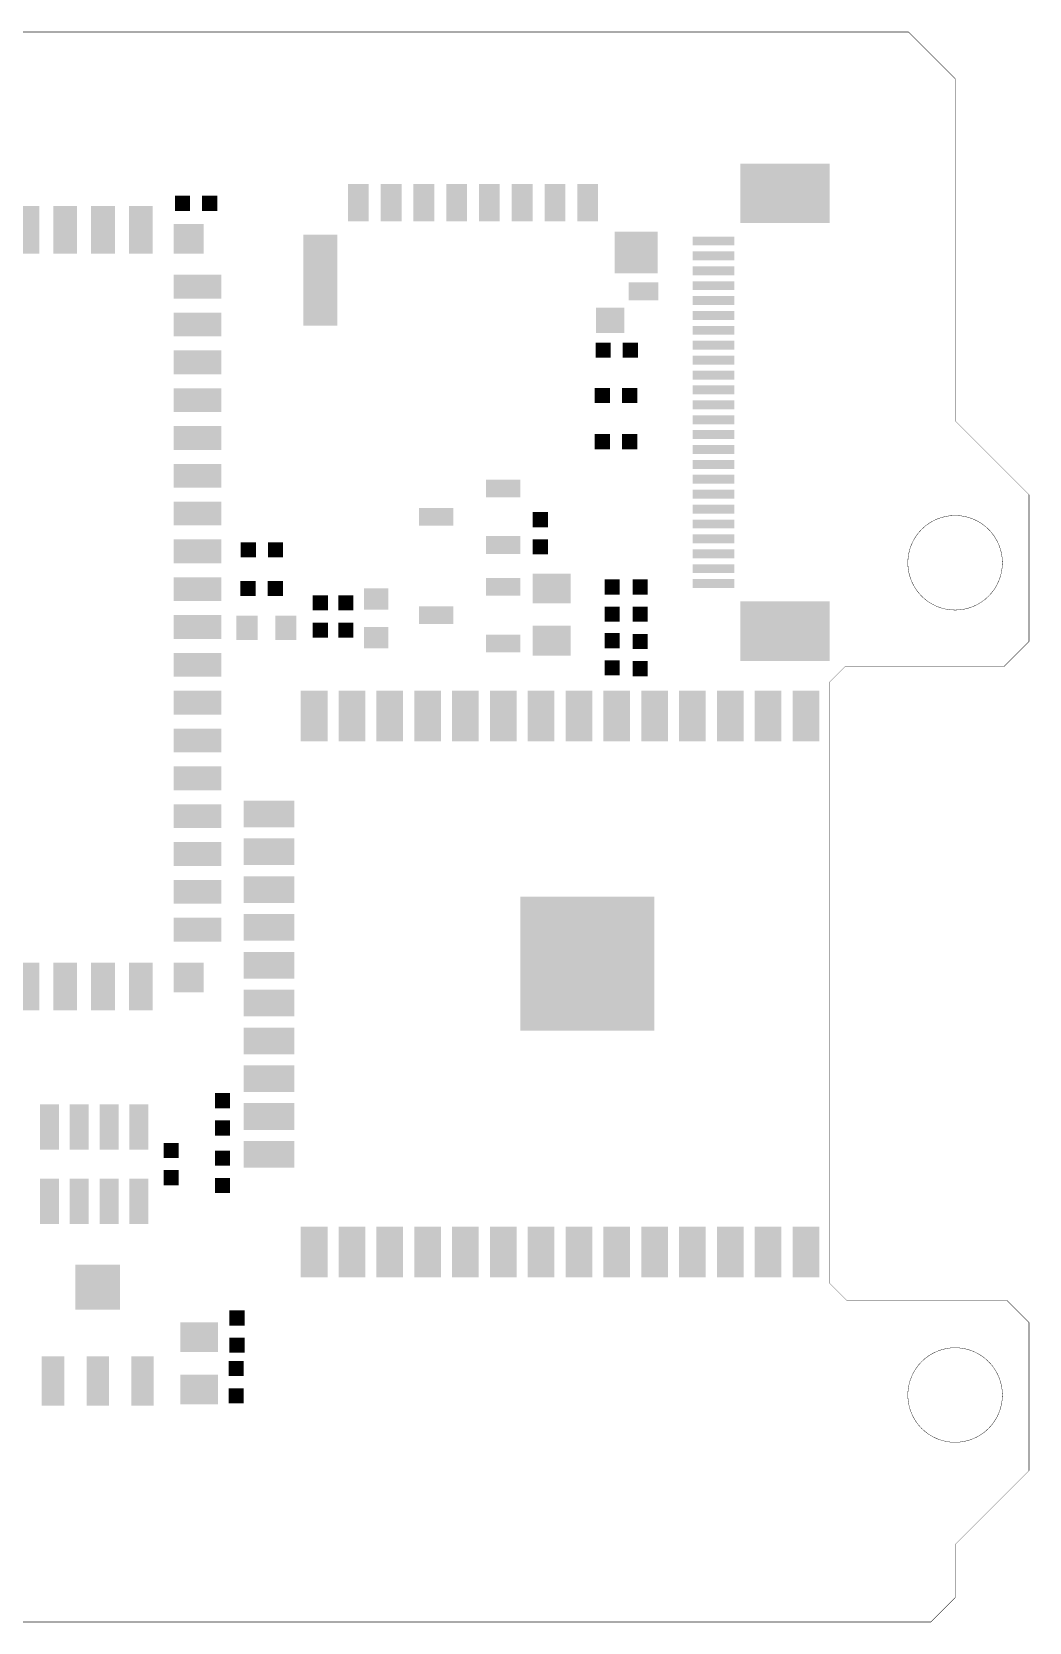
# Model space of a CAD drawing. Header units: millimetres. Extents: x 47.5 to 116.1, y 61.8 to 115.2.
# Drawn here: x 82.6 to 116.1, y 61.8 to 115.2 of the extents above; entities that cross this region are included whole.
import ezdxf

# ---------------------------------------------------------------- set-up
doc = ezdxf.new("R2010")
doc.units = ezdxf.units.MM
doc.layers.add('KeepOutLayer', color=6, linetype='Continuous')
doc.layers.add('TopPaste', color=8, linetype='Continuous')

# ---------------------------------------------------------------- blocks, each defined once
blk = doc.blocks.new('C0402_M_2')
at = {"layer": 'TopPaste'}
for points in [[(-0.7112, -0.254), (-0.2032, -0.254), (-0.7112, 0.254), (-0.2032, 0.254)], [(0.2032, -0.254), (0.7112, -0.254), (0.2032, 0.254), (0.7112, 0.254)]]:
    blk.add_solid(points, dxfattribs=at)
blk = doc.blocks.new('SOT_23_3_3')
at = {"layer": 'TopPaste'}
for points in [[(-0.561, 0.656), (-0.561, 1.256), (-1.711, 0.656), (-1.711, 1.256)], [(1.689, -0.294), (1.689, 0.306), (0.539, -0.294), (0.539, 0.306)], [(-0.561, -1.244), (-0.561, -0.644), (-1.711, -1.244), (-1.711, -0.644)]]:
    blk.add_solid(points, dxfattribs=at)
blk = doc.blocks.new('K210______15')
at = {"layer": 'TopPaste'}
for points in [[(1.505, 24.6), (2.305, 24.6), (1.505, 26.2), (2.305, 26.2)], [(2.775, 24.6), (3.575, 24.6), (2.775, 26.2), (3.575, 26.2)], [(4.045, 24.6), (4.845, 24.6), (4.045, 26.2), (4.845, 26.2)], [(5.315, 24.6), (6.115, 24.6), (5.315, 26.2), (6.115, 26.2)], [(6.585, 24.6), (7.385, 24.6), (6.585, 26.2), (7.385, 26.2)], [(7.855, 24.6), (8.655, 24.6), (7.855, 26.2), (8.655, 26.2)], [(9.125, 24.6), (9.925, 24.6), (9.125, 26.2), (9.925, 26.2)], [(10.395, 24.6), (11.195, 24.6), (10.395, 26.2), (11.195, 26.2)], [(11.665, 24.6), (12.465, 24.6), (11.665, 26.2), (12.465, 26.2)], [(12.935, 24.6), (13.735, 24.6), (12.935, 26.2), (13.735, 26.2)], [(14.205, 24.6), (15.005, 24.6), (14.205, 26.2), (15.005, 26.2)], [(15.475, 24.6), (16.275, 24.6), (15.475, 26.2), (16.275, 26.2)], [(16.745, 24.6), (17.545, 24.6), (16.745, 26.2), (17.545, 26.2)], [(18.015, 24.6), (18.815, 24.6), (18.015, 26.2), (18.815, 26.2)], [(19.285, 24.6), (20.085, 24.6), (19.285, 26.2), (20.085, 26.2)], [(20.555, 24.6), (21.355, 24.6), (20.555, 26.2), (21.355, 26.2)], [(21.825, 24.6), (22.625, 24.6), (21.825, 26.2), (22.625, 26.2)], [(23.095, 24.6), (23.895, 24.6), (23.095, 26.2), (23.895, 26.2)], [(-0.2, 25.6), (-0.2, 24.6), (0.8, 25.6), (0.8, 24.6)], [(24.6, 25.6), (24.6, 24.6), (25.6, 25.6), (25.6, 24.6)], [(-0.8, 23.895), (-0.8, 23.095), (0.8, 23.895), (0.8, 23.095)], [(24.6, 23.895), (24.6, 23.095), (26.2, 23.895), (26.2, 23.095)], [(-0.8, 22.625), (-0.8, 21.825), (0.8, 22.625), (0.8, 21.825)], [(24.6, 22.625), (24.6, 21.825), (26.2, 22.625), (26.2, 21.825)], [(-0.8, 21.355), (-0.8, 20.555), (0.8, 21.355), (0.8, 20.555)], [(24.6, 21.355), (24.6, 20.555), (26.2, 21.355), (26.2, 20.555)], [(-0.8, 20.085), (-0.8, 19.285), (0.8, 20.085), (0.8, 19.285)], [(24.6, 20.085), (24.6, 19.285), (26.2, 20.085), (26.2, 19.285)], [(-0.8, 18.815), (-0.8, 18.015), (0.8, 18.815), (0.8, 18.015)], [(24.6, 18.815), (24.6, 18.015), (26.2, 18.815), (26.2, 18.015)], [(-0.8, 17.545), (-0.8, 16.745), (0.8, 17.545), (0.8, 16.745)], [(24.6, 17.545), (24.6, 16.745), (26.2, 17.545), (26.2, 16.745)], [(-0.8, 16.275), (-0.8, 15.475), (0.8, 16.275), (0.8, 15.475)], [(24.6, 16.275), (24.6, 15.475), (26.2, 16.275), (26.2, 15.475)], [(-0.8, 15.005), (-0.8, 14.205), (0.8, 15.005), (0.8, 14.205)], [(24.6, 15.005), (24.6, 14.205), (26.2, 15.005), (26.2, 14.205)], [(-0.8, 13.735), (-0.8, 12.935), (0.8, 13.735), (0.8, 12.935)], [(24.6, 13.735), (24.6, 12.935), (26.2, 13.735), (26.2, 12.935)], [(-0.8, 12.465), (-0.8, 11.665), (0.8, 12.465), (0.8, 11.665)], [(24.6, 12.465), (24.6, 11.665), (26.2, 12.465), (26.2, 11.665)], [(-0.8, 11.195), (-0.8, 10.395), (0.8, 11.195), (0.8, 10.395)], [(24.6, 11.195), (24.6, 10.395), (26.2, 11.195), (26.2, 10.395)], [(-0.8, 9.925), (-0.8, 9.125), (0.8, 9.925), (0.8, 9.125)], [(24.6, 9.925), (24.6, 9.125), (26.2, 9.925), (26.2, 9.125)], [(-0.8, 8.655), (-0.8, 7.855), (0.8, 8.655), (0.8, 7.855)], [(24.6, 8.655), (24.6, 7.855), (26.2, 8.655), (26.2, 7.855)], [(17.567, 8.451), (17.567, 5.149), (20.234, 8.451), (20.234, 5.149)], [(-0.8, 7.385), (-0.8, 6.585), (0.8, 7.385), (0.8, 6.585)], [(24.6, 7.385), (24.6, 6.585), (26.2, 7.385), (26.2, 6.585)], [(-0.8, 6.115), (-0.8, 5.315), (0.8, 6.115), (0.8, 5.315)], [(24.6, 6.115), (24.6, 5.315), (26.2, 6.115), (26.2, 5.315)], [(-0.8, 4.845), (-0.8, 4.045), (0.8, 4.845), (0.8, 4.045)], [(24.6, 4.845), (24.6, 4.045), (26.2, 4.845), (26.2, 4.045)], [(-0.8, 3.575), (-0.8, 2.775), (0.8, 3.575), (0.8, 2.775)], [(24.6, 3.575), (24.6, 2.775), (26.2, 3.575), (26.2, 2.775)], [(-0.8, 2.305), (-0.8, 1.505), (0.8, 2.305), (0.8, 1.505)], [(24.8, 2.305), (24.8, 1.505), (26, 2.305), (26, 1.505)], [(-0.2, 0.8), (-0.2, -0.2), (0.8, 0.8), (0.8, -0.2)], [(1.505, -0.8), (2.305, -0.8), (1.505, 0.8), (2.305, 0.8)], [(2.775, -0.8), (3.575, -0.8), (2.775, 0.8), (3.575, 0.8)], [(4.045, -0.8), (4.845, -0.8), (4.045, 0.8), (4.845, 0.8)], [(5.315, -0.8), (6.115, -0.8), (5.315, 0.8), (6.115, 0.8)], [(6.585, -0.8), (7.385, -0.8), (6.585, 0.8), (7.385, 0.8)], [(7.855, -0.8), (8.655, -0.8), (7.855, 0.8), (8.655, 0.8)], [(9.125, -0.8), (9.925, -0.8), (9.125, 0.8), (9.925, 0.8)], [(10.395, -0.8), (11.195, -0.8), (10.395, 0.8), (11.195, 0.8)], [(11.665, -0.8), (12.465, -0.8), (11.665, 0.8), (12.465, 0.8)], [(12.935, -0.8), (13.735, -0.8), (12.935, 0.8), (13.735, 0.8)], [(14.205, -0.8), (15.005, -0.8), (14.205, 0.8), (15.005, 0.8)], [(15.475, -0.8), (16.275, -0.8), (15.475, 0.8), (16.275, 0.8)], [(16.745, -0.8), (17.545, -0.8), (16.745, 0.8), (17.545, 0.8)], [(18.015, -0.8), (18.815, -0.8), (18.015, 0.8), (18.815, 0.8)], [(19.285, -0.8), (20.085, -0.8), (19.285, 0.8), (20.085, 0.8)], [(20.555, -0.8), (21.355, -0.8), (20.555, 0.8), (21.355, 0.8)], [(21.825, -0.8), (22.625, -0.8), (21.825, 0.8), (22.625, 0.8)], [(23.095, -0.6), (23.895, -0.6), (23.095, 0.6), (23.895, 0.6)]]:
    blk.add_solid(points, dxfattribs=at)
blk = doc.blocks.new('R0402_M_37')
at = {"layer": 'TopPaste'}
for points in [[(-0.7112, -0.254), (-0.2032, -0.254), (-0.7112, 0.254), (-0.2032, 0.254)], [(0.2032, -0.254), (0.7112, -0.254), (0.2032, 0.254), (0.7112, 0.254)]]:
    blk.add_solid(points, dxfattribs=at)
blk = doc.blocks.new('R0402_M_38')
at = {"layer": 'TopPaste'}
for points in [[(-0.7112, -0.254), (-0.2032, -0.254), (-0.7112, 0.254), (-0.2032, 0.254)], [(0.2032, -0.254), (0.7112, -0.254), (0.2032, 0.254), (0.7112, 0.254)]]:
    blk.add_solid(points, dxfattribs=at)
blk = doc.blocks.new('R0402_M_39')
at = {"layer": 'TopPaste'}
for points in [[(-0.7112, -0.254), (-0.2032, -0.254), (-0.7112, 0.254), (-0.2032, 0.254)], [(0.2032, -0.254), (0.7112, -0.254), (0.2032, 0.254), (0.7112, 0.254)]]:
    blk.add_solid(points, dxfattribs=at)
blk = doc.blocks.new('R0402_M_40')
at = {"layer": 'TopPaste'}
for points in [[(-0.7112, -0.254), (-0.2032, -0.254), (-0.7112, 0.254), (-0.2032, 0.254)], [(0.2032, -0.254), (0.7112, -0.254), (0.2032, 0.254), (0.7112, 0.254)]]:
    blk.add_solid(points, dxfattribs=at)
blk = doc.blocks.new('C0402_M_47')
at = {"layer": 'TopPaste'}
for points in [[(-0.7112, -0.254), (-0.2032, -0.254), (-0.7112, 0.254), (-0.2032, 0.254)], [(0.2032, -0.254), (0.7112, -0.254), (0.2032, 0.254), (0.7112, 0.254)]]:
    blk.add_solid(points, dxfattribs=at)
blk = doc.blocks.new('C0402_M_48')
at = {"layer": 'TopPaste'}
for points in [[(-0.7112, -0.254), (-0.2032, -0.254), (-0.7112, 0.254), (-0.2032, 0.254)], [(0.2032, -0.254), (0.7112, -0.254), (0.2032, 0.254), (0.7112, 0.254)]]:
    blk.add_solid(points, dxfattribs=at)
blk = doc.blocks.new('R0402_M_49')
at = {"layer": 'TopPaste'}
for points in [[(-0.7112, -0.254), (-0.2032, -0.254), (-0.7112, 0.254), (-0.2032, 0.254)], [(0.2032, -0.254), (0.7112, -0.254), (0.2032, 0.254), (0.7112, 0.254)]]:
    blk.add_solid(points, dxfattribs=at)
blk = doc.blocks.new('R0402_M_50')
at = {"layer": 'TopPaste'}
for points in [[(-0.7112, -0.254), (-0.2032, -0.254), (-0.7112, 0.254), (-0.2032, 0.254)], [(0.2032, -0.254), (0.7112, -0.254), (0.2032, 0.254), (0.7112, 0.254)]]:
    blk.add_solid(points, dxfattribs=at)
blk = doc.blocks.new('R0603_M_51')
at = {"layer": 'TopPaste'}
for points in [[(-0.294, -0.406), (-0.294, 0.406), (-1.006, -0.406), (-1.006, 0.406)], [(1.006, -0.406), (1.006, 0.406), (0.294, -0.406), (0.294, 0.406)]]:
    blk.add_solid(points, dxfattribs=at)
blk = doc.blocks.new('R0402_M_52')
at = {"layer": 'TopPaste'}
for points in [[(-0.7112, -0.254), (-0.2032, -0.254), (-0.7112, 0.254), (-0.2032, 0.254)], [(0.2032, -0.254), (0.7112, -0.254), (0.2032, 0.254), (0.7112, 0.254)]]:
    blk.add_solid(points, dxfattribs=at)
blk = doc.blocks.new('R0402_M_53')
at = {"layer": 'TopPaste'}
for points in [[(-0.7112, -0.254), (-0.2032, -0.254), (-0.7112, 0.254), (-0.2032, 0.254)], [(0.2032, -0.254), (0.7112, -0.254), (0.2032, 0.254), (0.7112, 0.254)]]:
    blk.add_solid(points, dxfattribs=at)
blk = doc.blocks.new('R0402_M_54')
at = {"layer": 'TopPaste'}
for points in [[(-0.7112, -0.254), (-0.2032, -0.254), (-0.7112, 0.254), (-0.2032, 0.254)], [(0.2032, -0.254), (0.7112, -0.254), (0.2032, 0.254), (0.7112, 0.254)]]:
    blk.add_solid(points, dxfattribs=at)
blk = doc.blocks.new('C0402_M_64')
at = {"layer": 'TopPaste'}
for points in [[(-0.7112, -0.254), (-0.2032, -0.254), (-0.7112, 0.254), (-0.2032, 0.254)], [(0.2032, -0.254), (0.7112, -0.254), (0.2032, 0.254), (0.7112, 0.254)]]:
    blk.add_solid(points, dxfattribs=at)
blk = doc.blocks.new('SOT_89_A_66')
at = {"layer": 'TopPaste'}
for points in [[(-0.775, 1.125), (-0.775, 1.875), (-2.425, 1.125), (-2.425, 1.875)], [(2.3, -0.75), (2.3, 0.75), (0.8, -0.75), (0.8, 0.75)], [(-0.775, -0.375), (-0.775, 0.375), (-2.425, -0.375), (-2.425, 0.375)], [(-0.775, -1.875), (-0.775, -1.125), (-2.425, -1.875), (-2.425, -1.125)]]:
    blk.add_solid(points, dxfattribs=at)
blk = doc.blocks.new('ESP_32S_MODULE_69')
at = {"layer": 'TopPaste'}
for points in [[(-9.85, 8.56), (-8.15, 8.56), (-9.85, 9.46), (-8.15, 9.46)], [(8.15, 8.56), (9.85, 8.56), (8.15, 9.46), (9.85, 9.46)], [(-9.85, 7.29), (-8.15, 7.29), (-9.85, 8.19), (-8.15, 8.19)], [(8.15, 7.29), (9.85, 7.29), (8.15, 8.19), (9.85, 8.19)], [(-9.85, 6.02), (-8.15, 6.02), (-9.85, 6.92), (-8.15, 6.92)], [(8.15, 6.02), (9.85, 6.02), (8.15, 6.92), (9.85, 6.92)], [(-9.85, 4.75), (-8.15, 4.75), (-9.85, 5.65), (-8.15, 5.65)], [(8.15, 4.75), (9.85, 4.75), (8.15, 5.65), (9.85, 5.65)], [(-9.85, 3.48), (-8.15, 3.48), (-9.85, 4.38), (-8.15, 4.38)], [(8.15, 3.48), (9.85, 3.48), (8.15, 4.38), (9.85, 4.38)], [(1.57, -0.58), (1.57, 3.92), (-2.93, -0.58), (-2.93, 3.92)], [(-9.85, 2.21), (-8.15, 2.21), (-9.85, 3.11), (-8.15, 3.11)], [(8.15, 2.21), (9.85, 2.21), (8.15, 3.11), (9.85, 3.11)], [(-9.85, 0.94), (-8.15, 0.94), (-9.85, 1.84), (-8.15, 1.84)], [(8.15, 0.94), (9.85, 0.94), (8.15, 1.84), (9.85, 1.84)], [(-9.85, -0.33), (-8.15, -0.33), (-9.85, 0.57), (-8.15, 0.57)], [(8.15, -0.33), (9.85, -0.33), (8.15, 0.57), (9.85, 0.57)], [(-9.85, -1.6), (-8.15, -1.6), (-9.85, -0.7), (-8.15, -0.7)], [(8.15, -1.6), (9.85, -1.6), (8.15, -0.7), (9.85, -0.7)], [(-9.85, -2.87), (-8.15, -2.87), (-9.85, -1.97), (-8.15, -1.97)], [(8.15, -2.87), (9.85, -2.87), (8.15, -1.97), (9.85, -1.97)], [(-9.85, -4.14), (-8.15, -4.14), (-9.85, -3.24), (-8.15, -3.24)], [(8.15, -4.14), (9.85, -4.14), (8.15, -3.24), (9.85, -3.24)], [(-9.85, -5.41), (-8.15, -5.41), (-9.85, -4.51), (-8.15, -4.51)], [(8.15, -5.41), (9.85, -5.41), (8.15, -4.51), (9.85, -4.51)], [(-9.85, -6.68), (-8.15, -6.68), (-9.85, -5.78), (-8.15, -5.78)], [(8.15, -6.68), (9.85, -6.68), (8.15, -5.78), (9.85, -5.78)], [(-9.85, -7.95), (-8.15, -7.95), (-9.85, -7.05), (-8.15, -7.05)], [(8.15, -7.95), (9.85, -7.95), (8.15, -7.05), (9.85, -7.05)], [(-5.26, -9.86), (-5.26, -8.16), (-6.16, -9.86), (-6.16, -8.16)], [(-3.99, -9.86), (-3.99, -8.16), (-4.89, -9.86), (-4.89, -8.16)], [(-2.72, -9.86), (-2.72, -8.16), (-3.62, -9.86), (-3.62, -8.16)], [(-1.45, -9.86), (-1.45, -8.16), (-2.35, -9.86), (-2.35, -8.16)], [(-0.18, -9.86), (-0.18, -8.16), (-1.08, -9.86), (-1.08, -8.16)], [(1.09, -9.86), (1.09, -8.16), (0.19, -9.86), (0.19, -8.16)], [(2.36, -9.86), (2.36, -8.16), (1.46, -9.86), (1.46, -8.16)], [(3.63, -9.86), (3.63, -8.16), (2.73, -9.86), (2.73, -8.16)], [(4.9, -9.86), (4.9, -8.16), (4, -9.86), (4, -8.16)], [(6.17, -9.86), (6.17, -8.16), (5.27, -9.86), (5.27, -8.16)]]:
    blk.add_solid(points, dxfattribs=at)
blk = doc.blocks.new('C0805_M_71')
at = {"layer": 'TopPaste'}
for points in [[(-0.093599, -0.635), (0.906399, -0.635), (-0.093599, 0.635), (0.906399, 0.635)], [(1.659001, -0.635), (2.658999, -0.635), (1.659001, 0.635), (2.658999, 0.635)]]:
    blk.add_solid(points, dxfattribs=at)
blk = doc.blocks.new('MSM261S4030H0_73')
at = {"layer": 'TopPaste'}
for points in [[(-1.062, 0.318), (-1.062, -0.318), (0.462, 0.318), (0.462, -0.318)], [(2.962, -0.318), (2.962, 0.318), (1.438, -0.318), (1.438, 0.318)], [(0.462, -1.318), (0.462, -0.683), (-1.062, -1.318), (-1.062, -0.683)], [(2.962, -1.318), (2.962, -0.683), (1.438, -1.318), (1.438, -0.683)], [(0.462, -2.318), (0.462, -1.683), (-1.062, -2.318), (-1.062, -1.683)], [(2.962, -2.318), (2.962, -1.683), (1.438, -2.318), (1.438, -1.683)], [(0.462, -3.317), (0.462, -2.682), (-1.062, -3.317), (-1.062, -2.682)], [(2.962, -3.317), (2.962, -2.682), (1.438, -3.317), (1.438, -2.682)]]:
    blk.add_solid(points, dxfattribs=at)
blk = doc.blocks.new('SOT_23_3_76')
at = {"layer": 'TopPaste'}
for points in [[(-0.561, 0.656), (-0.561, 1.256), (-1.711, 0.656), (-1.711, 1.256)], [(1.689, -0.294), (1.689, 0.306), (0.539, -0.294), (0.539, 0.306)], [(-0.561, -1.244), (-0.561, -0.644), (-1.711, -1.244), (-1.711, -0.644)]]:
    blk.add_solid(points, dxfattribs=at)
blk = doc.blocks.new('R0402_M_79')
at = {"layer": 'TopPaste'}
for points in [[(-0.7112, -0.254), (-0.2032, -0.254), (-0.7112, 0.254), (-0.2032, 0.254)], [(0.2032, -0.254), (0.7112, -0.254), (0.2032, 0.254), (0.7112, 0.254)]]:
    blk.add_solid(points, dxfattribs=at)
blk = doc.blocks.new('R0402_M_80')
at = {"layer": 'TopPaste'}
for points in [[(-0.7112, -0.254), (-0.2032, -0.254), (-0.7112, 0.254), (-0.2032, 0.254)], [(0.2032, -0.254), (0.7112, -0.254), (0.2032, 0.254), (0.7112, 0.254)]]:
    blk.add_solid(points, dxfattribs=at)
blk = doc.blocks.new('FPC_24P_0_5_93')
at = {"layer": 'TopPaste'}
for points in [[(2.35, 1.6), (2.65, 1.6), (2.35, 3), (2.65, 3)], [(2.85, 1.6), (3.15, 1.6), (2.85, 3), (3.15, 3)], [(3.35, 1.6), (3.65, 1.6), (3.35, 3), (3.65, 3)], [(3.85, 1.6), (4.15, 1.6), (3.85, 3), (4.15, 3)], [(4.35, 1.6), (4.65, 1.6), (4.35, 3), (4.65, 3)], [(4.85, 1.6), (5.15, 1.6), (4.85, 3), (5.15, 3)], [(5.65, 3), (5.35, 3), (5.65, 1.6), (5.35, 1.6)], [(6.15, 3), (5.85, 3), (6.15, 1.6), (5.85, 1.6)], [(6.65, 3), (6.35, 3), (6.65, 1.6), (6.35, 1.6)], [(7.15, 3), (6.85, 3), (7.15, 1.6), (6.85, 1.6)], [(7.65, 3), (7.35, 3), (7.65, 1.6), (7.35, 1.6)], [(8.15, 3), (7.85, 3), (8.15, 1.6), (7.85, 1.6)], [(8.65, 3), (8.35, 3), (8.65, 1.6), (8.35, 1.6)], [(9.15, 3), (8.85, 3), (9.15, 1.6), (8.85, 1.6)], [(9.65, 3), (9.35, 3), (9.65, 1.6), (9.35, 1.6)], [(10.15, 3), (9.85, 3), (10.15, 1.6), (9.85, 1.6)], [(10.65, 3), (10.35, 3), (10.65, 1.6), (10.35, 1.6)], [(11.15, 3), (10.85, 3), (11.15, 1.6), (10.85, 1.6)], [(11.65, 3), (11.35, 3), (11.65, 1.6), (11.35, 1.6)], [(12.15, 3), (11.85, 3), (12.15, 1.6), (11.85, 1.6)], [(12.65, 3), (12.35, 3), (12.65, 1.6), (12.35, 1.6)], [(13.15, 3), (12.85, 3), (13.15, 1.6), (12.85, 1.6)], [(13.65, 3), (13.35, 3), (13.65, 1.6), (13.35, 1.6)], [(14.15, 3), (13.85, 3), (14.15, 1.6), (13.85, 1.6)], [(-0.1, -1.6), (1.9, -1.6), (-0.1, 1.4), (1.9, 1.4)], [(14.6, -1.6), (16.6, -1.6), (14.6, 1.4), (16.6, 1.4)]]:
    blk.add_solid(points, dxfattribs=at)
blk = doc.blocks.new('TF_SHORT_94')
at = {"layer": 'TopPaste'}
for points in [[(-4.225, 4.225), (-3.525, 4.225), (-4.225, 5.475), (-3.525, 5.475)], [(-3.125, 4.225), (-2.425, 4.225), (-3.125, 5.475), (-2.425, 5.475)], [(-2.025, 4.225), (-1.325, 4.225), (-2.025, 5.475), (-1.325, 5.475)], [(-0.925, 4.225), (-0.225, 4.225), (-0.925, 5.475), (-0.225, 5.475)], [(0.175, 4.225), (0.875, 4.225), (0.175, 5.475), (0.875, 5.475)], [(1.275, 4.225), (1.975, 4.225), (1.275, 5.475), (1.975, 5.475)], [(2.375, 4.225), (3.075, 4.225), (2.375, 5.475), (3.075, 5.475)], [(3.475, 4.225), (4.175, 4.225), (3.475, 5.475), (4.175, 5.475)], [(-5.725, 0.726), (-4.575, 0.726), (-5.725, 3.774), (-4.575, 3.774)], [(4.725, 2.475), (6.175, 2.475), (4.725, 3.875), (6.175, 3.875)], [(5.2, 1.575), (6.2, 1.575), (5.2, 2.175), (6.2, 2.175)], [(4.1, 0.475), (5.05, 0.475), (4.1, 1.325), (5.05, 1.325)]]:
    blk.add_solid(points, dxfattribs=at)
blk = doc.blocks.new('R0402_M_97')
at = {"layer": 'TopPaste'}
for points in [[(-0.7112, -0.254), (-0.2032, -0.254), (-0.7112, 0.254), (-0.2032, 0.254)], [(0.2032, -0.254), (0.7112, -0.254), (0.2032, 0.254), (0.7112, 0.254)]]:
    blk.add_solid(points, dxfattribs=at)
blk = doc.blocks.new('C0402_M_101')
at = {"layer": 'TopPaste'}
for points in [[(-0.7112, -0.254), (-0.2032, -0.254), (-0.7112, 0.254), (-0.2032, 0.254)], [(0.2032, -0.254), (0.7112, -0.254), (0.2032, 0.254), (0.7112, 0.254)]]:
    blk.add_solid(points, dxfattribs=at)
blk = doc.blocks.new('C0402_M_109')
at = {"layer": 'TopPaste'}
for points in [[(-0.7112, -0.254), (-0.2032, -0.254), (-0.7112, 0.254), (-0.2032, 0.254)], [(0.2032, -0.254), (0.7112, -0.254), (0.2032, 0.254), (0.7112, 0.254)]]:
    blk.add_solid(points, dxfattribs=at)
blk = doc.blocks.new('C0805_M_110')
at = {"layer": 'TopPaste'}
for points in [[(-0.093599, -0.635), (0.906399, -0.635), (-0.093599, 0.635), (0.906399, 0.635)], [(1.659001, -0.635), (2.658999, -0.635), (1.659001, 0.635), (2.658999, 0.635)]]:
    blk.add_solid(points, dxfattribs=at)
blk = doc.blocks.new('C0603_M_111')
at = {"layer": 'TopPaste'}
for points in [[(0.356, -0.406), (0.356, 0.406), (-0.356, -0.406), (-0.356, 0.406)], [(1.656, -0.406), (1.656, 0.406), (0.944, -0.406), (0.944, 0.406)]]:
    blk.add_solid(points, dxfattribs=at)

msp = doc.modelspace()

# ---------------------------------------------------------------- linework, layer by layer
at = {"layer": 'KeepOutLayer', "const_width": 0.0127}
for points in [[(48.324, 115.227), (112.003, 115.227)], [(112.003, 115.227), (113.568, 113.663)], [(113.568, 102.175), (113.568, 113.663)], [(113.568, 102.175), (116.048, 99.695)], [(116.048, 94.767), (116.048, 99.695)], [(115.21, 93.929), (116.048, 94.767)], [(109.347, 93.396), (109.88, 93.929)], [(109.88, 93.929), (115.21, 93.929)], [(109.347, 73.228), (109.347, 93.396)], [(109.347, 73.228), (109.931, 72.644)], [(109.931, 72.644), (115.311, 72.644)], [(115.311, 72.644), (116.048, 71.907)], [(116.048, 66.928), (116.048, 71.907)], [(113.568, 64.448), (116.048, 66.928)], [(113.568, 64.389), (113.568, 64.448)], [(113.568, 62.666), (113.568, 64.389)], [(112.751, 61.849), (113.568, 62.666)], [(48.158, 61.849), (112.751, 61.849)]]:
    msp.add_lwpolyline(points, dxfattribs=at)
at = {"layer": 'KeepOutLayer'}
for points, const_width in [([(112, 115.227, 1), (112.006, 115.227, 1)], 0.00635), ([(112, 115.227, 1), (112.006, 115.227, 1)], 0.00635), ([(113.565, 113.663, 1), (113.571, 113.663, 1)], 0.00635), ([(113.565, 113.663, 1), (113.571, 113.663, 1)], 0.00635), ([(113.565, 102.175, 1), (113.571, 102.175, 1)], 0.00635), ([(113.565, 102.175, 1), (113.571, 102.175, 1)], 0.00635), ([(116.045, 99.695, 1), (116.051, 99.695, 1)], 0.00635), ([(116.045, 99.695, 1), (116.051, 99.695, 1)], 0.00635), ([(115.155, 97.409, 1), (111.98, 97.409, 1)], 0.0127), ([(111.977, 97.409, 1), (111.984, 97.409, 1)], 0.00635), ([(115.152, 97.409, 1), (115.159, 97.409, 1)], 0.00635), ([(116.045, 94.767, 1), (116.051, 94.767, 1)], 0.00635), ([(116.045, 94.767, 1), (116.051, 94.767, 1)], 0.00635), ([(109.877, 93.929, 1), (109.884, 93.929, 1)], 0.00635), ([(109.877, 93.929, 1), (109.884, 93.929, 1)], 0.00635), ([(115.207, 93.929, 1), (115.213, 93.929, 1)], 0.00635), ([(115.207, 93.929, 1), (115.213, 93.929, 1)], 0.00635), ([(109.344, 93.396, 1), (109.35, 93.396, 1)], 0.00635), ([(109.344, 93.396, 1), (109.35, 93.396, 1)], 0.00635), ([(109.344, 73.228, 1), (109.35, 73.228, 1)], 0.00635), ([(109.344, 73.228, 1), (109.35, 73.228, 1)], 0.00635), ([(109.928, 72.644, 1), (109.934, 72.644, 1)], 0.00635), ([(109.928, 72.644, 1), (109.934, 72.644, 1)], 0.00635), ([(115.308, 72.644, 1), (115.315, 72.644, 1)], 0.00635), ([(115.308, 72.644, 1), (115.315, 72.644, 1)], 0.00635), ([(116.045, 71.907, 1), (116.051, 71.907, 1)], 0.00635), ([(116.045, 71.907, 1), (116.051, 71.907, 1)], 0.00635), ([(115.155, 69.469, 1), (111.98, 69.469, 1)], 0.0127), ([(111.977, 69.469, 1), (111.984, 69.469, 1)], 0.00635), ([(115.152, 69.469, 1), (115.159, 69.469, 1)], 0.00635), ([(116.045, 66.928, 1), (116.051, 66.928, 1)], 0.00635), ([(116.045, 66.928, 1), (116.051, 66.928, 1)], 0.00635), ([(113.565, 64.448, 1), (113.571, 64.448, 1)], 0.00635), ([(113.565, 64.448, 1), (113.571, 64.448, 1)], 0.00635), ([(113.565, 64.389, 1), (113.571, 64.389, 1)], 0.00635), ([(113.565, 64.389, 1), (113.571, 64.389, 1)], 0.00635), ([(113.565, 62.666, 1), (113.571, 62.666, 1)], 0.00635), ([(113.565, 62.666, 1), (113.571, 62.666, 1)], 0.00635), ([(112.747, 61.849, 1), (112.754, 61.849, 1)], 0.00635), ([(112.747, 61.849, 1), (112.754, 61.849, 1)], 0.00635)]:
    msp.add_lwpolyline(points, format="xyb", close=True, dxfattribs=dict(at, const_width=const_width))

# ---------------------------------------------------------------- block references
for name, p, rotation in [('FPC_24P_0_5_93', (107.761, 94.211), 90), ('TF_SHORT_94', (97.409, 104.648), 360), ('C0402_M_101', (88.087, 109.474), 360), ('K210______15', (62.738, 108.585), 270), ('R0402_M_52', (102.209, 104.546), 180), ('R0402_M_53', (102.184, 103.022), 180), ('R0402_M_54', (102.184, 101.473), 180), ('SOT_23_3_3', (97.257, 98.958), 180), ('C0402_M_2', (99.644, 98.4), 270), ('R0402_M_49', (90.297, 97.841), 360), ('R0402_M_50', (90.289, 96.545), 360), ('SOT_23_3_76', (97.257, 95.656), 180), ('C0805_M_110', (100.025, 94.386), 90), ('C0402_M_109', (102.057, 96.139), 270), ('C0402_M_48', (102.997, 96.139), 270), ('R0402_M_79', (92.259, 95.606), 270), ('R0402_M_80', (93.116, 95.606), 270), ('C0603_M_111', (94.132, 96.194), 270), ('R0603_M_51', (90.449, 95.225), 360), ('C0402_M_47', (102.057, 94.336), 90), ('R0402_M_37', (102.997, 94.31), 270), ('ESP_32S_MODULE_69', (99.549, 83.267), 270), ('R0402_M_38', (88.976, 78.892), 90), ('MSM261S4030H0_73', (83.165, 76.267), 90), ('R0402_M_97', (87.251, 77.223), 270), ('R0402_M_39', (88.976, 76.962), 270), ('SOT_89_A_66', (84.784, 71.54), 90), ('R0402_M_40', (89.459, 71.598), 90), ('C0805_M_71', (88.189, 69.251), 90), ('C0402_M_64', (89.433, 69.901), 90)]:
    msp.add_blockref(name, p, dxfattribs=dict(rotation=rotation))

doc.saveas('drawing.dxf')
